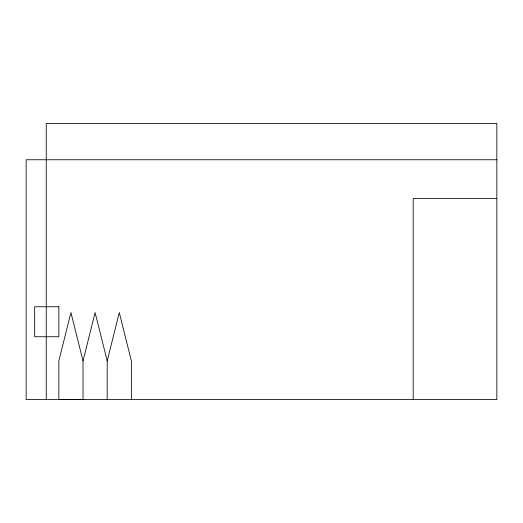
<?xml version="1.0" encoding="UTF-8"?>
<svg xmlns="http://www.w3.org/2000/svg" width="523" height="523" viewBox="0 0 523 523"><rect width="100%" height="100%" fill="white"/><g stroke="black" fill="none" stroke-linecap="round" stroke-linejoin="round"><path stroke-width="0.78" d="M83.02 399.605L83.02 360.922L95.108 312.564L107.195 360.922L107.195 399.605M107.195 360.922L119.283 312.564L131.371 360.922L131.371 399.605M496.85 159.757L26.15 159.757L26.15 399.605L496.85 399.605L496.85 123.395L46.266 123.395L46.266 399.605M496.85 198.537L413.196 198.537L413.196 399.605M83.987 399.585L58.838 399.585L58.838 360.922L70.925 312.564L83.02 360.922M58.838 306.759L34.662 306.759L34.662 336.74L58.838 336.74L58.838 306.759"/></g></svg>
